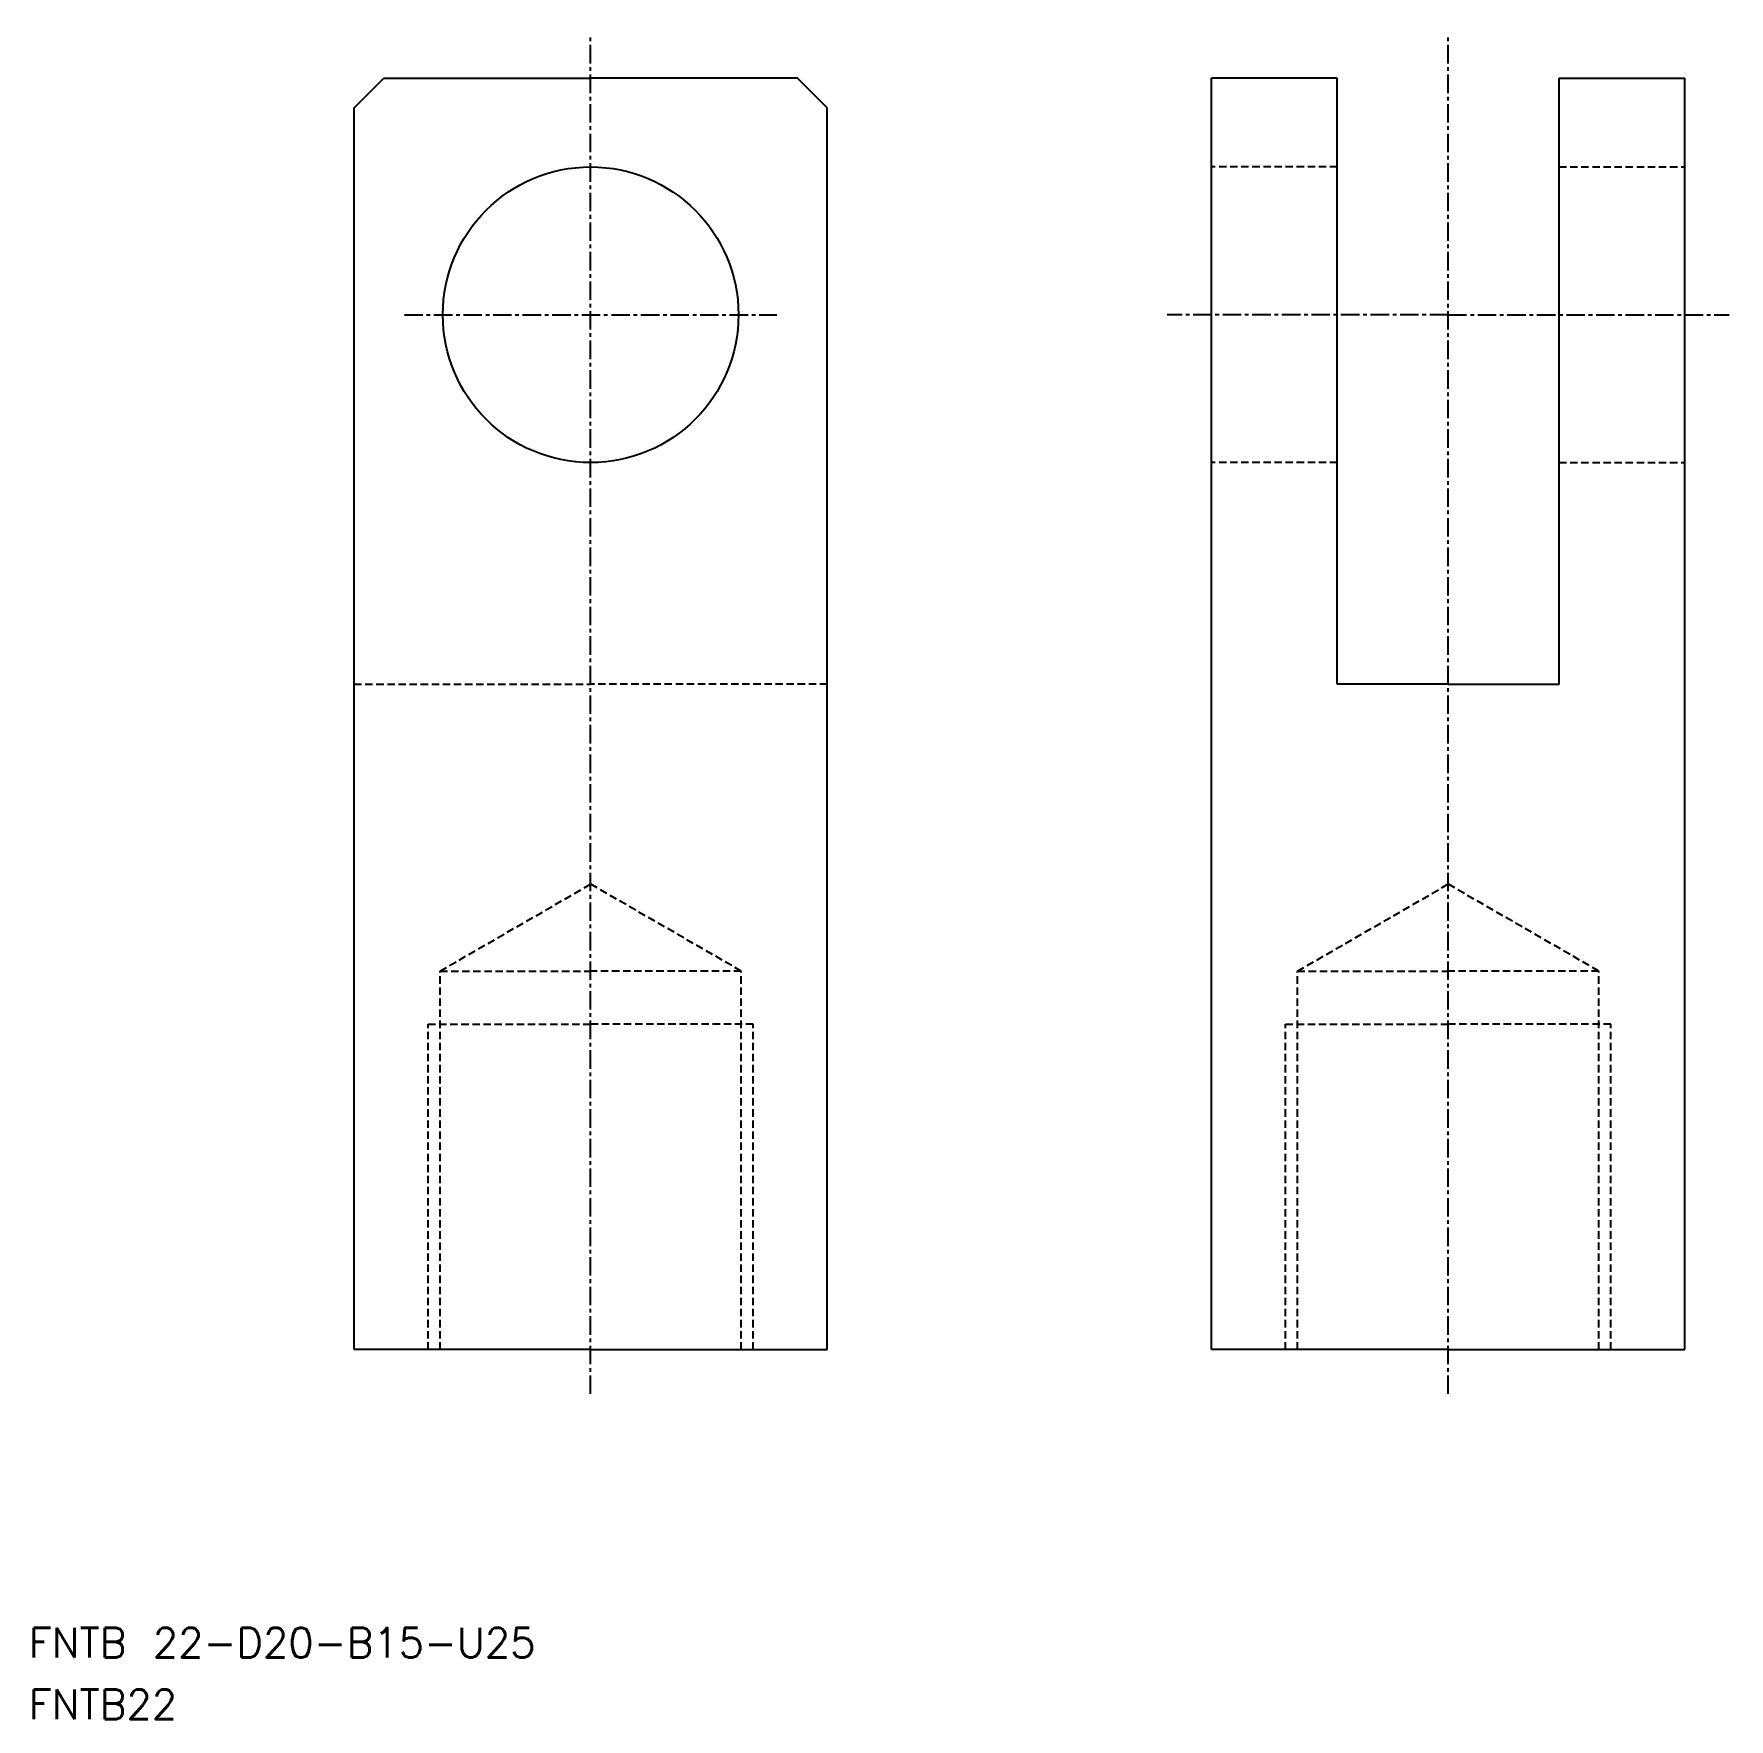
# Model space of a CAD drawing. Extents: x 10 to 125, y 10 to 124.
import ezdxf

# ---------------------------------------------------------------- set-up
doc = ezdxf.new("R2010")
doc.units = 0
doc.linetypes.add('CENTER', pattern=[2, 1.25, -0.25, 0.25, -0.25])
doc.linetypes.add('DASHED', pattern=[0.75, 0.5, -0.25])
doc.layers.get('0').update_dxf_attribs({"linetype": 'CONTINUOUS'})
doc.layers.add('CENTER', color=1, linetype='CENTER')
doc.styles.get("Standard").update_dxf_attribs({"font": 'txt.shx', "bigfont": 'extfont.shx'})

msp = doc.modelspace()

# ---------------------------------------------------------------- linework, layer by layer
at = {"color": 7, "linetype": 'CONTINUOUS'}
for p, q in [((32, 119), (34, 121)), ((34, 121), (48, 121)), ((62, 121), (48, 121)), ((64, 119), (62, 121)), ((90, 35), (90, 121)), ((98.5, 121), (90, 121)), ((98.5, 80), (98.5, 121)), ((113.5, 80), (113.5, 121)), ((113.5, 121), (122, 121)), ((122, 35), (122, 121)), ((32, 35), (32, 119)), ((64, 35), (64, 119)), ((106, 80), (98.5, 80)), ((106, 80), (113.5, 80)), ((48, 35), (32, 35)), ((48, 35), (64, 35)), ((106, 35), (90, 35)), ((106, 35), (122, 35))]:
    msp.add_line(p, q, dxfattribs=at)
at = {"color": 3, "linetype": 'DASHED'}
for p, q in [((98.5, 115), (90, 115)), ((113.5, 115), (122, 115)), ((98.5, 95), (90, 95)), ((113.5, 95), (122, 95)), ((32, 80), (48, 80)), ((64, 80), (48, 80)), ((37.81, 60.6), (48, 66.48)), ((58.19, 60.6), (48, 66.48)), ((95.81, 60.6), (106, 66.48)), ((116.19, 60.6), (106, 66.48)), ((37.81, 35), (37.81, 60.6)), ((37.81, 60.6), (48, 60.6)), ((58.19, 60.6), (48, 60.6)), ((58.19, 35), (58.19, 60.6)), ((95.81, 35), (95.81, 60.6)), ((95.81, 60.6), (106, 60.6)), ((116.19, 60.6), (106, 60.6)), ((116.19, 35), (116.19, 60.6)), ((37, 35), (37, 57)), ((37, 57), (48, 57)), ((59, 57), (48, 57)), ((59, 35), (59, 57)), ((95, 35), (95, 57)), ((95, 57), (106, 57)), ((117, 57), (106, 57)), ((117, 35), (117, 57))]:
    msp.add_line(p, q, dxfattribs=at)
at = {"color": 7, "linetype": 'CONTINUOUS'}
msp.add_circle((48, 105), 10, dxfattribs=at)
at = {"layer": 'CENTER', "color": 1, "linetype": 'CENTER'}
for p, q in [((48, 32), (48, 124)), ((106, 32), (106, 124)), ((35.4, 105), (60.6, 105)), ((106, 105), (87, 105)), ((106, 105), (125, 105))]:
    msp.add_line(p, q, dxfattribs=at)

# ---------------------------------------------------------------- texts
for s, p in [('FNTB 22-D20-B15-U25', (10, 14.17)), ('FNTB22', (10, 10))]:
    msp.add_text(s, height=2).set_placement(p)

doc.saveas('drawing.dxf')
